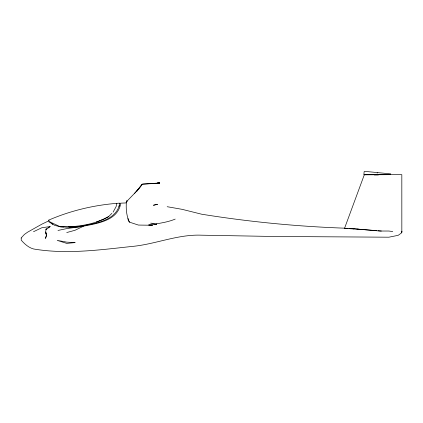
<?xml version="1.0" encoding="UTF-8"?>
<svg xmlns="http://www.w3.org/2000/svg" width="423" height="423" viewBox="0 0 423 423"><rect width="100%" height="100%" fill="white"/><g stroke="black" fill="none" stroke-linecap="round" stroke-linejoin="round"><path stroke-width="0.63" d="M401.834 231.867L401.829 231.423M21.182 238.498L21.192 237.922L24.418 234.416L27.707 232.116L41.819 224.185L47.91 221.261L54.747 225.385L60.415 226.823C67.643 227.251 74.903 227.452 82.099 226.474C96.534 223.481 118.038 221.097 120.777 203.162M401.829 231.455L401.808 231.222M46.054 232.999L46.054 234.22L45.726 231.978L45.985 229.113L50.126 226.554L41.819 227.748L33.517 231.709M148.801 224.856L156.473 224.476L156.536 223.804C162.855 222.752 169.269 221.594 175.196 219.103M116.806 203.357L116.114 206.598L113.078 212.166M46.525 235.077L45.552 238.334L46.525 235.077L45.726 231.978M119.788 203.426C116.51 220.764 95.635 223.259 81.274 226.104C74.083 227.082 66.823 226.881 59.595 226.453M118.99 206.456L119.318 205.208M119.709 203.717L119.868 203.13M21.171 238.006L21.192 238.181M364.277 174.847L344.586 228.214L348.103 228.616M126.414 201.887C125.837 208.433 126.451 216.248 129.496 222.154L138.369 225.062L152.613 225.258L148.796 225.052M137.031 191.085L142.234 184.306A2.956 0.412 0 0 1 142.662 184.132L159.059 183L156.647 183.408L159.08 183.386L159.645 182.725L159.249 183.281L157.256 183.418L159.212 183.286L142.673 184.09M363.88 174.604L364.14 171.701L364.732 171.347L390.773 173.895M142.244 184.254L137.047 190.715M142.387 184.211L134.678 193.263M137.597 190.181L127.524 200.613M159.08 183.386L159.587 182.858L158.831 183.397L159.529 182.974L157.568 183.418M390.693 174.678L364.134 174.821M68.51 226.786C82.168 226.215 96.476 223.497 108.595 216.624L111.894 213.345M47.069 228.838L46.054 229.599L45.985 229.113M48.09 228.076L50.126 226.554M377.12 173.06L377.443 172.848M108.595 216.624L104.01 218.992L96.412 222.033M102.995 219.632L103.603 219.299L103.112 219.474M48.693 220.325L48.566 220.182C70.937 210.474 95.038 204.838 119.349 203.151M66.734 232.544L75.035 230.271L83.336 226.279M159.059 182.741L156.61 183.386L159.603 182.72M57.983 230.45L66.734 228.605L82.099 226.474L81.137 226.564M381.197 174.308L378.395 174.604L377.12 174.308M70.551 226.712L73.433 226.527M120.952 203.151L125.964 202.95M63.794 226.95L60.711 226.834M364.155 174.678L401.824 174.678L401.839 232.698L398.202 235.32L388.885 237.197L273.142 236.462L201.581 235.188C177.475 234.189 155.035 244.483 131.357 246.514C98.929 249.998 66.131 254.482 33.613 248.978C28.568 247.677 24.566 243.965 21.213 240.153L21.213 239.021M344.507 228.42L349.149 228.42L376.734 230.651M68.896 226.797L69.975 226.834M70.049 227.183L70.784 227.204M344.708 228.177C296.766 226.49 248.941 221.805 201.581 214.197L182.091 209.332L167.175 206.71M350.038 228.732L353.956 228.965M357.097 229.155L359.434 229.298M364.118 229.583L365.192 229.647M378.046 230.757L381.329 231.027M349.149 228.42L379.875 231.027L388.911 231.027L392.745 231.566M156.536 223.804L150.614 223.122L156.473 224.476M60.415 226.823L50.247 222.059L48.566 220.182M51.849 223.783L52.764 224.285M129.496 222.154L128.317 220.61L127.92 218.522M401.839 231.349L401.305 232.401L401.305 232.111M126.17 202.453L126.493 201.686L126.17 202.453M157.478 204.298L153.501 205.229L157.478 204.298M159.053 182.916L156.605 183.402L159.053 182.916M75.035 242.606L66.734 243.394L57.2 240.38L66.734 242.136L75.035 242.606M378.5 174.821L374.255 174.821L378.5 174.821M126.963 200.618A119.619 10.882 -0.9 0 0 127.164 201.597A119.619 10.876 -0.9 0 1 126.969 200.618"/></g></svg>
